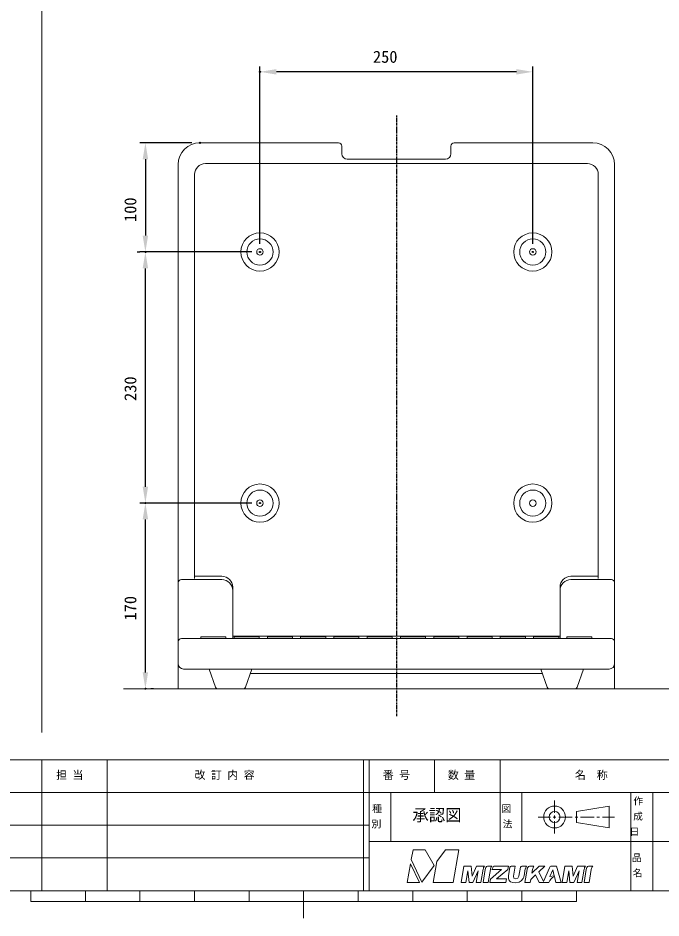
# Model space of a CAD drawing. Units: millimetres on the paper. Extents: x -203 to 203, y -143 to 143.
# Drawn here: x -52.4 to 65.5, y -143 to 21.9 of the extents above; entities that cross this region are included whole.
import ezdxf
from ezdxf.enums import TextEntityAlignment as Align

# ---------------------------------------------------------------- set-up
doc = ezdxf.new("R2010")
doc.units = ezdxf.units.MM
doc.header["$PDMODE"] = 32
doc.header["$PDSIZE"] = 0.2
doc.linetypes.add('USER1', pattern=[0.629921, 0.393701, -0.07874, 0.07874, -0.07874])
for name, color, linetype, lineweight in [('0-1_DIMENSION_LINES$02_DIMENSI', 7, 'Continuous', 25), ('0-4_DIMENSION_LINES$03_LINES', 7, 'Continuous', 18), ('0-5_DIMENSION_LINES$01_CENTER_', 7, 'USER1', 25), ('0-6_図面_FORMAT$03_TEXT', 7, 'Continuous', 18), ('0-7_図面_FORMAT$02_LOGO$01_MZ_LO', 7, 'Continuous', 18), ('0-9_図面_FORMAT$01_WAKU$OUT_LINE', 6, 'Continuous', 18), ('0-A_図面_FORMAT$01_WAKU$SUB_LINE', 7, 'Continuous', 18)]:
    doc.layers.add(name, color=color, linetype=linetype, lineweight=lineweight)
doc.layers.add('0-2_DEFPOINTS', color=7, linetype='Continuous')
doc.styles.add('ＭＳ ゴシック', font='')
doc.styles.get('ＭＳ ゴシック').set_extended_font_data('MS Gothic')

# ---------------------------------------------------------------- blocks, each defined once
blk = doc.blocks.new('D3')
at = {"layer": '0-1_DIMENSION_LINES$02_DIMENSI'}
for p, q in [((401, 255), (360, 255)), ((362, 169), (362, 249)), ((401, 163), (360, 163))]:
    blk.add_line(p, q, dxfattribs=at)
for points in [[(363, 249), (361, 249), (362, 255)], [(361, 169), (363, 169), (362, 163)]]:
    blk.add_solid(points, dxfattribs=at)
at = {"layer": '0-2_DEFPOINTS'}
for p in [(362, 255), (404, 255), (404, 163)]:
    blk.add_point(p, dxfattribs=at)
at = {"layer": '0-1_DIMENSION_LINES$02_DIMENSI', "style": 'ＭＳ ゴシック'}
blk.add_text('230', height=4.399, rotation=90, dxfattribs=at).set_placement((360, 200.429), align=Align.BOTTOM_LEFT)
blk = doc.blocks.new('D6')
at = {"layer": '0-1_DIMENSION_LINES$02_DIMENSI'}
for p, q in [((404, 258), (404, 323)), ((498, 321), (410, 321)), ((504, 258), (504, 323))]:
    blk.add_line(p, q, dxfattribs=at)
for points in [[(410, 322), (410, 320), (404, 321)], [(498, 320), (498, 322), (504, 321)]]:
    blk.add_solid(points, dxfattribs=at)
at = {"layer": '0-2_DEFPOINTS'}
for p in [(404, 321), (404, 255), (504, 255)]:
    blk.add_point(p, dxfattribs=at)
at = {"layer": '0-1_DIMENSION_LINES$02_DIMENSI', "style": 'ＭＳ ゴシック'}
blk.add_text('250', height=4.399, dxfattribs=at).set_placement((445.429, 323), align=Align.BOTTOM_LEFT)
blk = doc.blocks.new('D10')
at = {"layer": '0-1_DIMENSION_LINES$02_DIMENSI'}
for p, q in [((401, 163), (360, 163)), ((362, 101), (362, 157)), ((365, 95), (364, 95))]:
    blk.add_line(p, q, dxfattribs=at)
for points in [[(363, 157), (361, 157), (362, 163)], [(361, 101), (363, 101), (362, 95)]]:
    blk.add_solid(points, dxfattribs=at)
at = {"layer": '0-2_DEFPOINTS'}
for p in [(362, 163), (404, 163), (362, 95)]:
    blk.add_point(p, dxfattribs=at)
at = {"layer": '0-1_DIMENSION_LINES$02_DIMENSI', "style": 'ＭＳ ゴシック'}
blk.add_text('170', height=4.399, rotation=90, dxfattribs=at).set_placement((360, 120), align=Align.BOTTOM_LEFT)
blk = doc.blocks.new('D11')
at = {"layer": '0-1_DIMENSION_LINES$02_DIMENSI'}
for p, q in [((379, 295), (360, 295)), ((362, 289), (362, 261)), ((359, 255), (360, 255))]:
    blk.add_line(p, q, dxfattribs=at)
for points in [[(363, 289), (361, 289), (362, 295)], [(361, 261), (363, 261), (362, 255)]]:
    blk.add_solid(points, dxfattribs=at)
at = {"layer": '0-2_DEFPOINTS'}
for p in [(382, 295), (362, 255)]:
    blk.add_point(p, dxfattribs=at)
at = {"layer": '0-1_DIMENSION_LINES$02_DIMENSI', "style": 'ＭＳ ゴシック'}
blk.add_text('100', height=4.399, rotation=90, dxfattribs=at).set_placement((360, 266), align=Align.BOTTOM_LEFT)
blk = doc.blocks.new('_X29')
at = {"layer": '0-6_図面_FORMAT$03_TEXT', "style": 'ＭＳ ゴシック'}
for s, p in [('品', (540.35, 31.002)), ('名', (540.651, 25.38))]:
    blk.add_text(s, height=2.566, dxfattribs=at).set_placement(p, align=Align.BOTTOM_LEFT)
blk = doc.blocks.new('_X28')
at = {"layer": '0-6_図面_FORMAT$03_TEXT', "style": 'ＭＳ ゴシック'}
for s, p in [('種', (445.127, 49.002)), ('別', (444.903, 43.38))]:
    blk.add_text(s, height=2.566, dxfattribs=at).set_placement(p, align=Align.BOTTOM_LEFT)
blk = doc.blocks.new('_X27')
at = {"layer": '0-6_図面_FORMAT$03_TEXT', "style": 'ＭＳ ゴシック'}
for s, p in [('図', (492.487, 49.002)), ('法', (492.977, 43.38))]:
    blk.add_text(s, height=2.566, dxfattribs=at).set_placement(p, align=Align.BOTTOM_LEFT)
blk = doc.blocks.new('_X26')
at = {"layer": '0-6_図面_FORMAT$03_TEXT', "style": 'ＭＳ ゴシック'}
for s, p in [('作', (540.875, 51.813)), ('成', (540.801, 46.191)), ('日', (539.482, 40.568))]:
    blk.add_text(s, height=2.566, dxfattribs=at).set_placement(p, align=Align.BOTTOM_LEFT)

msp = doc.modelspace()

# ---------------------------------------------------------------- linework, layer by layer
at = {"layer": '0-4_DIMENSION_LINES$03_LINES'}
for p, q in [((-48, -109), (-48, 133)), ((-19, -1), (6.4, -1)), ((7, -1.6), (7, -3)), ((27, -3), (27, -1.6)), ((27.6, -1), (53, -1)), ((52, -4.8), (-18, -4.8)), ((8, -4), (26, -4)), ((-20, -6.8), (-20, -80.8)), ((54, -80.8), (54, -6.8)), ((-15, -80.4), (-20, -80.4)), ((49, -80.4), (54, -80.4)), ((-15, -81), (-22.4, -81)), ((-13, -83), (-13, -82.4)), ((47, -83), (47, -82.4)), ((49, -81), (56.4, -81)), ((-13, -91.8), (-13, -83)), ((47, -91.8), (47, -83)), ((56.4, -91.8), (-22.4, -91.8)), ((47, -91.4), (-13, -91.4)), ((-23, -92.4), (-23, -96.4)), ((57, -96.4), (57, -92.4)), ((-22, -97.4), (56, -97.4)), ((-17.295, -97.4), (-16.161, -100.729)), ((-10.639, -100.729), (-9.505, -97.4)), ((43.777, -98.2), (-9.777, -98.2)), ((44.639, -100.729), (43.505, -97.4)), ((51.295, -97.4), (50.161, -100.729)), ((-15.782, -101), (-11.018, -101)), ((-12, -101), (46, -101)), ((49.782, -101), (45.018, -101))]:
    msp.add_line(p, q, dxfattribs=at)
for points in [[(-33, -101), (187, -101), (187, 19)], [(57, -5), (57, -101), (-23, -101), (-23, -5)], [(-23, -81.6), (-23, -101), (-13.6, -101)], [(57, -81.6), (57, -101), (47.6, -101)]]:
    msp.add_lwpolyline(points, dxfattribs=at)
for points in [[(-18.85, -91.8), (-14.25, -91.8), (-14.25, -91.5), (-18.85, -91.5)], [(-12.75, -91.8), (-8.15, -91.8), (-8.15, -91.5), (-12.75, -91.5)], [(-6.65, -91.8), (-2.05, -91.8), (-2.05, -91.5), (-6.65, -91.5)], [(-0.55, -91.8), (4.05, -91.8), (4.05, -91.5), (-0.55, -91.5)], [(5.55, -91.8), (10.15, -91.8), (10.15, -91.5), (5.55, -91.5)], [(11.65, -91.8), (16.25, -91.8), (16.25, -91.5), (11.65, -91.5)], [(17.75, -91.8), (22.35, -91.8), (22.35, -91.5), (17.75, -91.5)], [(23.85, -91.8), (28.45, -91.8), (28.45, -91.5), (23.85, -91.5)], [(29.95, -91.8), (34.55, -91.8), (34.55, -91.5), (29.95, -91.5)], [(36.05, -91.8), (40.65, -91.8), (40.65, -91.5), (36.05, -91.5)], [(42.15, -91.8), (46.75, -91.8), (46.75, -91.5), (42.15, -91.5)], [(48.25, -91.8), (52.85, -91.8), (52.85, -91.5), (48.25, -91.5)]]:
    msp.add_lwpolyline(points, close=True, dxfattribs=at)
for centre, radius in [((-8, -21), 3.5), ((42, -21), 3.5), ((-8, -21), 2.4), ((42, -21), 2.4), ((-8, -21), 0.6), ((42, -21), 0.6), ((-8, -67), 3.5), ((42, -67), 3.5), ((-8, -67), 2.4), ((42, -67), 2.4), ((-8, -67), 0.6), ((42, -67), 0.6)]:
    msp.add_circle(centre, radius, dxfattribs=at)
for centre, radius, start, end in [((-19, -5), 4, 90, 180), ((6.4, -1.6), 0.6, 0, 90), ((27.6, -1.6), 0.6, 90, 180), ((53, -5), 4, 0, 90), ((8, -3), 1, 180, 270), ((26, -3), 1, 270, 0), ((-18, -6.8), 2, 90, 180), ((52, -6.8), 2, 0, 90), ((-15, -82.4), 2, 0, 90), ((49, -82.4), 2, 90, 180), ((-22.4, -81.6), 0.6, 90, 180), ((-15, -83), 2, 0, 90), ((49, -83), 2, 90, 180), ((56.4, -81.6), 0.6, 360, 90), ((-22.4, -92.4), 0.6, 90, 180), ((56.4, -92.4), 0.6, 0, 90), ((-22, -96.4), 1, 180, 270), ((56, -96.4), 1, 270, 0), ((-15.782, -100.6), 0.4, 198.82471, 270), ((-12, -100.4), 0.6, 269.99992, 270), ((-11.018, -100.6), 0.4, 270, 341.17529), ((45.018, -100.6), 0.4, 198.82471, 270), ((49.782, -100.6), 0.4, 270, 341.17529)]:
    msp.add_arc(centre, radius, start, end, dxfattribs=at)
at = {"layer": '0-5_DIMENSION_LINES$01_CENTER_'}
msp.add_line((17, 4), (17, -106), dxfattribs=at)
at = {"layer": '0-6_図面_FORMAT$03_TEXT'}
for p, q in [((46, -123.75), (46, -121.5)), ((56, -122.5), (50, -123.5)), ((50, -123.5), (50, -125.5)), ((56, -126.5), (56, -122.5)), ((45.25, -124.5), (43, -124.5)), ((46.25, -124.5), (45.75, -124.5)), ((46, -124.75), (46, -124.25)), ((46, -127.5), (46, -125.25)), ((49.25, -124.5), (46.75, -124.5)), ((50.25, -124.5), (49.75, -124.5)), ((53.25, -124.5), (50.75, -124.5)), ((54.25, -124.5), (53.75, -124.5)), ((57, -124.5), (54.75, -124.5)), ((50, -125.5), (56, -126.5))]:
    msp.add_line(p, q, dxfattribs=at)
for radius in [2, 1]:
    msp.add_circle((46, -124.5), radius, dxfattribs=at)
at = {"layer": '0-7_図面_FORMAT$02_LOGO$01_MZ_LO'}
for p, q in [((37.537, -133.5), (35.065, -133.5)), ((46.337, -133.5), (45.468, -133.5)), ((40.233, -135.778), (40.29, -135.668)), ((40.374, -135.424), (40.397, -135.301)), ((40.397, -135.301), (40.397, -135.301))]:
    msp.add_line(p, q, dxfattribs=at)
for points in [[(23.918, -133.353), (22.281, -130.5), (20.052, -130.5), (19.733, -132.307), (21.68, -136.412)], [(28.452, -130.5), (26.007, -130.5), (24.423, -132.664), (23.747, -136.5), (27.394, -136.5)], [(18.994, -136.5), (21.221, -136.5), (19.598, -133.076)], [(45.11, -135.417), (45.68, -134.166), (45.934, -135.28)]]:
    msp.add_lwpolyline(points, close=True, dxfattribs=at)
for points in [[(33.164, -133.522), (33.156, -133.5), (31.697, -133.5), (30.881, -135.325), (30.713, -133.5), (29.38, -133.5), (28.851, -136.5), (29.708, -136.5), (30.085, -134.372), (30.121, -134.372), (30.313, -136.5), (31.031, -136.5), (31.977, -134.372)], [(34.491, -133.528), (34.478, -133.5), (33.731, -133.5)], [(34.592, -133.9), (34.52, -134.136), (36.248, -134.138), (34.235, -135.872), (34.125, -136.5), (37.07, -136.5), (37.184, -135.854), (35.358, -135.851), (37.431, -134.099), (37.537, -133.5)], [(39.755, -133.696), (39.466, -135.331), (39.262, -135.715), (38.863, -135.851), (38.51, -135.713), (38.441, -135.331), (38.764, -133.5), (38.048, -133.5)], [(40.864, -133.542), (40.849, -133.5), (40.714, -133.507), (40.002, -133.5)], [(42.222, -133.528), (42.209, -133.5), (41.412, -133.5)], [(45.049, -133.832), (43.995, -136.289), (43.107, -134.53), (44.192, -133.5), (43.143, -133.5), (41.836, -134.805), (41.959, -134.095)], [(45.965, -135.404), (46.245, -136.5), (47.188, -136.5), (46.337, -133.5)], [(51.674, -133.522), (51.666, -133.5), (50.207, -133.5), (49.391, -135.325), (49.223, -133.5), (47.89, -133.5), (47.361, -136.5), (48.218, -136.5), (48.595, -134.372), (48.631, -134.372), (48.823, -136.5), (49.541, -136.5), (50.487, -134.372)], [(53.001, -133.528), (52.988, -133.5), (52.241, -133.5)], [(32.019, -134.372), (31.642, -136.5), (32.493, -136.5), (32.919, -134.081)], [(33.299, -134.137), (32.883, -136.5), (33.799, -136.5), (34.222, -134.095)], [(37.806, -133.692), (37.524, -135.289), (37.521, -135.794), (37.657, -136.139), (37.93, -136.397), (38.341, -136.518), (38.813, -136.549), (39.48, -136.449), (39.895, -136.201), (40.227, -135.789)], [(40.399, -135.289), (40.626, -134.001), (40.864, -133.542)], [(40.987, -134.137), (40.572, -136.5), (41.537, -136.5), (41.538, -136.5), (41.544, -136.5), (41.644, -135.919), (42.528, -135.079), (43.184, -136.5), (44.946, -136.5)], [(50.529, -134.372), (50.152, -136.5), (51.003, -136.5), (51.429, -134.081)], [(51.809, -134.137), (51.393, -136.5), (52.309, -136.5), (52.732, -134.095)]]:
    msp.add_lwpolyline(points, dxfattribs=at)
for centre, radius, start, end in [((33.774, -134.123), 0.856, 135.436, 177.18162), ((33.898, -134.078), 0.602, 106.10853, 185.61083), ((35.205, -134.213), 0.99, 136.18472, 173.12017), ((35.074, -133.99), 0.49, 91.03463, 169.38909), ((38.043, -133.742), 0.242, 88.80192, 167.99496), ((39.997, -133.747), 0.247, 88.77298, 167.99431), ((41.581, -134.073), 0.597, 106.38228, 186.12371), ((42.933, -134.202), 0.98, 136.54508, 173.70767), ((45.459, -133.92), 0.42, 88.83548, 167.9571), ((52.284, -134.123), 0.856, 135.436, 177.18162), ((52.408, -134.078), 0.602, 106.10853, 185.61083), ((53.715, -134.213), 0.99, 136.18472, 173.12017), ((31.998, -134.363), 0.0228, 337.38667, 202.61333), ((50.508, -134.363), 0.0228, 337.38667, 202.61333), ((38.92, -135.098), 1.479, 332.15939, 332.65034), ((39.51, -135.264), 0.878, 332.65034, 349.54143), ((38.551, -134.961), 1.876, 349.54143, 349.93236), ((46.839, -137.238), 2.032, 115.4544, 158.69079)]:
    msp.add_arc(centre, radius, start, end, dxfattribs=at)
at = {"layer": '0-9_図面_FORMAT$01_WAKU$OUT_LINE'}
for p, q in [((198, -114), (-198, -114)), ((11, -114), (11, -138)), ((12, -114), (12, -138)), ((198, -120), (-78, -120)), ((-198, -138), (198, -138)), ((-50, -140), (-50, -138)), ((-40, -140), (-40, -138)), ((-30, -140), (-30, -138)), ((-20, -140), (-20, -138)), ((-10, -140), (-10, -138)), ((0, -138), (0, -143)), ((10, -140), (10, -138)), ((20, -140), (20, -138)), ((30, -140), (30, -138)), ((40, -140), (40, -138)), ((50, -140), (50, -138)), ((-50, -140), (50, -140))]:
    msp.add_line(p, q, dxfattribs=at)
at = {"layer": '0-A_図面_FORMAT$01_WAKU$SUB_LINE'}
for p, q in [((-48, -114), (-48, -138)), ((-36, -114), (-36, -138)), ((24, -114), (24, -120)), ((36, -129), (36, -114)), ((16, -129), (16, -120)), ((40, -120), (40, -129)), ((60, -138), (60, -120)), ((64, -138), (64, -120)), ((12, -126), (-78, -126)), ((12, -129), (144, -129)), ((12, -132), (-78, -132))]:
    msp.add_line(p, q, dxfattribs=at)

# ---------------------------------------------------------------- block references
at = {"layer": '0-1_DIMENSION_LINES$02_DIMENSI', "xscale": 0.5, "yscale": 0.5}
for name in ['D6', 'D11', 'D3', 'D10']:
    msp.add_blockref(name, (-210, -148.5), dxfattribs=at)
at = {"layer": '0-6_図面_FORMAT$03_TEXT', "xscale": 0.5, "yscale": 0.5}
for name in ['_X26', '_X28', '_X27', '_X29']:
    msp.add_blockref(name, (-210, -148.5), dxfattribs=at)

# ---------------------------------------------------------------- texts
at = {"layer": '0-6_図面_FORMAT$03_TEXT', "style": 'ＭＳ ゴシック'}
for s, height, p in [('担 当', 1.466, (-45.371, -117.98)), ('改 訂 内 容', 1.466, (-19.983, -117.964)), ('番 号', 1.466, (14.511, -117.98)), ('数 量', 1.466, (26.445, -117.98)), ('名\u3000称', 1.466, (49.734, -117.98)), ('承認図', 2.199, (19.941, -125.902))]:
    msp.add_text(s, height=height, dxfattribs=at).set_placement(p, align=Align.BOTTOM_LEFT)

doc.saveas('drawing.dxf')
